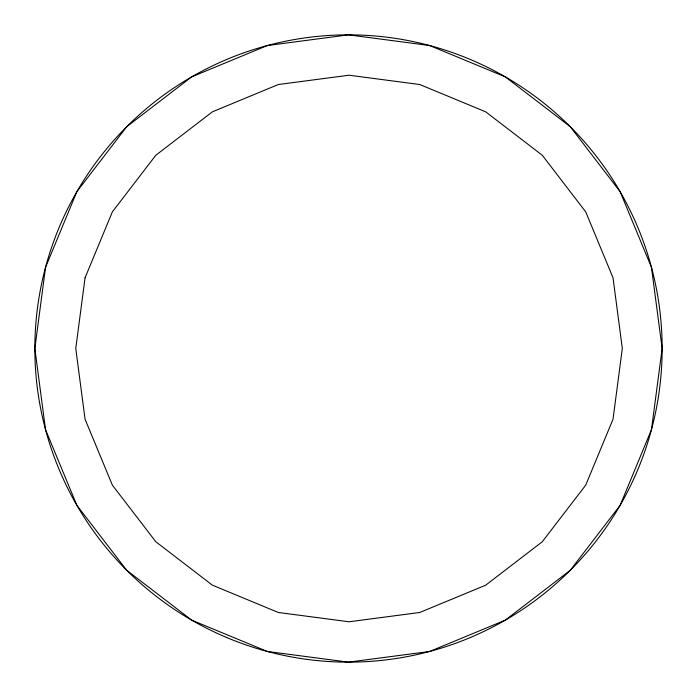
<?xml version="1.0" encoding="UTF-8"?>
<svg xmlns="http://www.w3.org/2000/svg" width="697" height="697" viewBox="0 0 697 697"><rect width="100%" height="100%" fill="white"/><g stroke="black" fill="none" stroke-linecap="round" stroke-linejoin="round"><path stroke-width="1.05" d="M45.54 267.326L34.85 348.5L45.54 429.674L76.87 505.325L126.715 570.285L191.675 620.13L267.326 651.46L348.5 662.15L429.674 651.46L505.325 620.13L570.285 570.285L620.13 505.325L651.46 429.674L662.15 348.5L651.46 267.326L620.13 191.675L570.285 126.715L505.325 76.87L429.674 45.54L348.5 34.85L267.326 45.54L191.675 76.87L126.715 126.715L76.87 191.675L45.54 267.326M85.069 277.772L75.764 348.5L85.069 419.228L112.374 485.138L155.806 541.743L212.402 585.175L278.312 612.471L349.04 621.785L419.777 612.471L485.687 585.175L542.283 541.743L585.715 485.138L613.02 419.228L622.325 348.5L613.02 277.772L585.715 211.862L542.283 155.257L485.687 111.825L419.777 84.529L349.04 75.215L278.312 84.529L212.402 111.825L155.806 155.257L112.374 211.862L85.069 277.772M191.675 620.13A313.65 313.65 0 0 0 662.15 348.5A313.65 313.65 0 0 0 191.675 76.87A313.65 313.65 0 0 0 191.675 620.13"/></g></svg>
